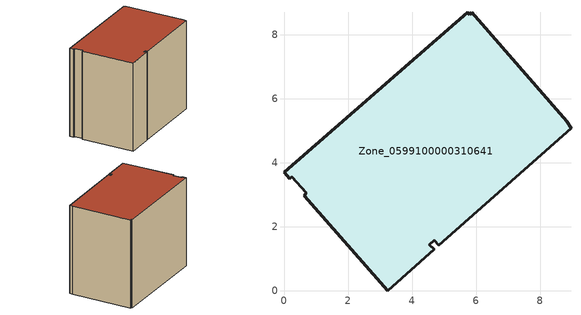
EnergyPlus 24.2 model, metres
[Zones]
Zone_0599100000310641
 floor ground (C_G): 4.7,1.3 3.24,0 0.64,2.97 0.69,3.06 0.24,3.56 0.18,3.49 0,3.7 5.74,8.7 5.8,8.63 5.87,8.69 8.84,5.29 8.97,5.08 4.84,1.42 4.7,1.58 4.54,1.43 z0
 wall outside (C_F): 4.84,1.42 8.97,5.08 8.84,5.29 5.87,8.69 5.8,8.63 5.74,8.7 0,3.7 0.18,3.49 0.24,3.56 0.69,3.06 0.64,2.97 3.24,0 4.7,1.3 4.54,1.43 4.7,1.58 4.84,1.42 z0:6.68
 roof outside (C_R): 3.24,0 4.7,1.3 4.54,1.43 4.7,1.58 4.84,1.42 8.97,5.08 8.84,5.29 5.87,8.69 5.8,8.63 5.74,8.7 0,3.7 0.18,3.49 0.24,3.56 0.69,3.06 0.64,2.97 z6.68
[BUILDING]
Pand.0599100000310641: North Axis=0; Terrain=City; Loads Convergence Tolerance Value=0.04; Temperature Convergence Tolerance Value=0.4; Solar Distribution=FullExterior; Maximum Number of Warmup Days=25; Minimum Number of Warmup Days=1
[Site:Location]
Rotterdam.The.Hague.AP_ZH_NLD Design_Conditions: Latitude=51.96; Longitude=4.45; Time Zone=1; Elevation=-4.5
[SITE:GROUNDTEMPERATURE:BUILDINGSURFACE]
18, 18, 18, 18, 18, 18, 18, 18, 18, 18, 18, 18
[MATERIAL] Thermal Absorptance=0.9; Solar Absorptance=0.7; Visible Absorptance=0.7
Name | Roughness | Thickness | Conductivity | Density | Specific Heat
G.TI.1946 | MediumSmooth | 0.15 | 1 | 540 | 1210
F.TI.1946 | Rough | 0.3 | 0.857143 | 1920 | 840
R.TI.1946 | MediumRough | 0.2 | 0.1 | 1500 | 1000
[CONSTRUCTION]
C_G: G.TI.1946
C_F: F.TI.1946
C_R: R.TI.1946
[ZONE]
Zone_0599100000310641: Type=1; Multiplier=1; Ceiling Height=Autocalculate; Volume=Autocalculate; Floor Area=autocalculate; Part of Total Floor Area=Yes
[ZONEINFILTRATION:DESIGNFLOWRATE]
Infil_Zone_0599100000310641: Zone or ZoneList or Space or SpaceList=Zone_0599100000310641; Schedule=AlwaysOn; Design Flow Rate Calculation Method=Flow/Area; Flow Rate per Floor Area=0.003; Constant Term Coefficient=1; Temperature Term Coefficient=0; Velocity Term Coefficient=0; Velocity Squared Term Coefficient=0
[HVACTEMPLATE:ZONE:IDEALLOADSAIRSYSTEM]
Zone_0599100000310641: Maximum Heating Supply Air Temperature=50; Minimum Cooling Supply Air Temperature=13; Maximum Heating Supply Air Humidity Ratio=0.0156; Minimum Cooling Supply Air Humidity Ratio=0.0077; Heating Limit=NoLimit; Cooling Limit=NoLimit; Dehumidification Control Type=ConstantSensibleHeatRatio; Cooling Sensible Heat Ratio=0.7; Dehumidification Setpoint=60; Humidification Control Type=None; Humidification Setpoint=30; Outdoor Air Method=None; Outdoor Air Flow Rate per Person=0.00944; Outdoor Air Flow Rate per Zone Floor Area=0; Outdoor Air Flow Rate per Zone=0; Demand Controlled Ventilation Type=None; Outdoor Air Economizer Type=NoEconomizer; Heat Recovery Type=None; Sensible Heat Recovery Effectiveness=0.7; Latent Heat Recovery Effectiveness=0.65
[ZONECONTROL:THERMOSTAT]
ThermostatControl_Zone_0599100000310641: Zone or ZoneList=Zone_0599100000310641; Control Type Schedule=DualSetpointControlType; Control 1=Thermostat_Zone_0599100000310641; Temperature Difference Between Cutout And Setpoint=0
[THERMOSTATSETPOINT:DUALSETPOINT]
Thermostat_Zone_0599100000310641: Heating Setpoint Temperature Schedule=HeatingSetpoint_Zone_0599100000310641; Cooling Setpoint Temperature Schedule=CoolingSetpoint_Zone_0599100000310641
[SCHEDULE:COMPACT]
HeatingSetpoint_Zone_0599100000310641: Through: 12/31, For: AllDays, Until: 24:00, 21
CoolingSetpoint_Zone_0599100000310641: Through: 12/31, For: AllDays, Until: 24:00, 24
DualSetpointControlType: Through: 12/31, For: AllDays, Until: 24:00, 4
AlwaysOn: Through: 12/31, For: AllDays, Until: 24:00, 1
